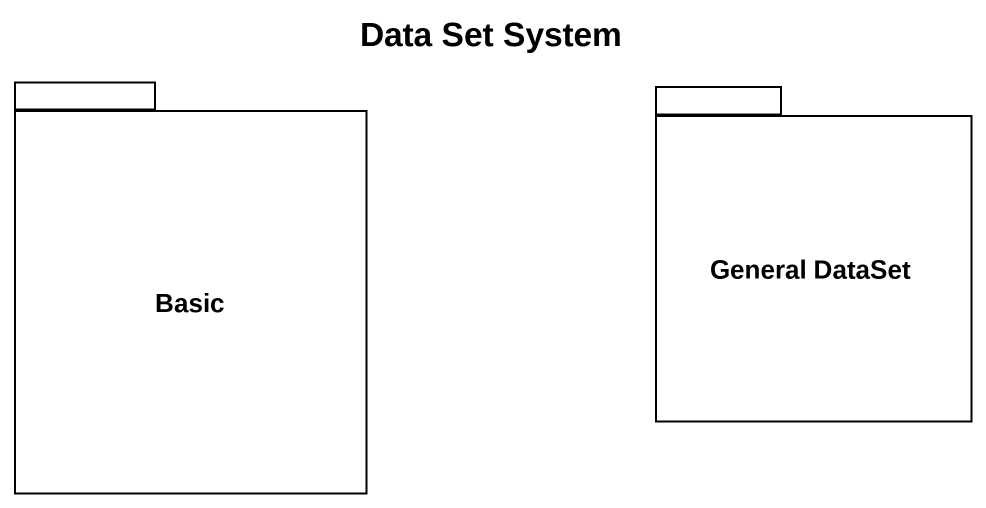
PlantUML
@startuml
title Data Set System
package Basic {
}
package "General DataSet" as General_DataSet {
}
@enduml
